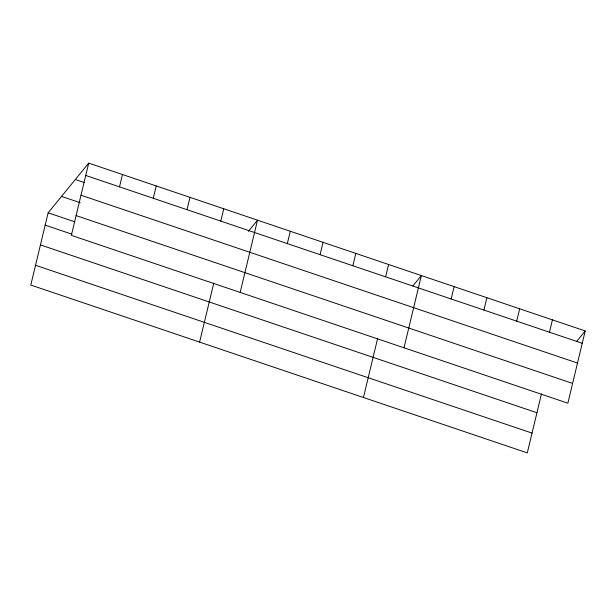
<?xml version="1.0" encoding="UTF-8"?>
<svg xmlns="http://www.w3.org/2000/svg" width="616" height="616" viewBox="0 0 616 616"><rect width="100%" height="100%" fill="white"/><g stroke="black" fill="none" stroke-linecap="round" stroke-linejoin="round"><path stroke-width="0.92" d="M88.704 163.117L71.356 235.358L567.86 403.187L585.2 330.946L88.704 163.117L48.14 212.813L30.8 285.054L527.296 452.883L541.464 393.878M119.504 186.871L122.461 174.528M153.261 198.283L156.225 185.947M187.025 209.694L189.99 197.359M220.79 221.105L223.747 208.77M199.607 342.111L213.775 283.114M240.171 292.423L257.511 220.181L248.387 231.362M287.318 243.597L290.282 231.262M320.089 254.678L323.046 242.334M352.853 265.75L355.817 253.415M385.624 276.83L388.588 264.487M363.455 397.497L377.616 338.492M404.011 347.809L421.359 275.568L412.835 286.001M451.158 298.983L454.123 286.64M483.93 310.056L486.894 297.721M516.701 321.136L519.665 308.793M549.472 332.209L552.429 319.873M576.684 341.387L585.2 330.946M85.739 175.46L582.236 343.289M75.321 179.518L84.2 182.521M80.996 195.226L577.492 363.055M61.531 196.412L80.188 202.718M76.107 215.592L572.603 383.421M48.14 212.813L74.798 221.822M45.184 225.148L71.833 234.157M40.433 244.914L536.936 412.743M35.543 265.28L532.047 433.11"/></g></svg>
